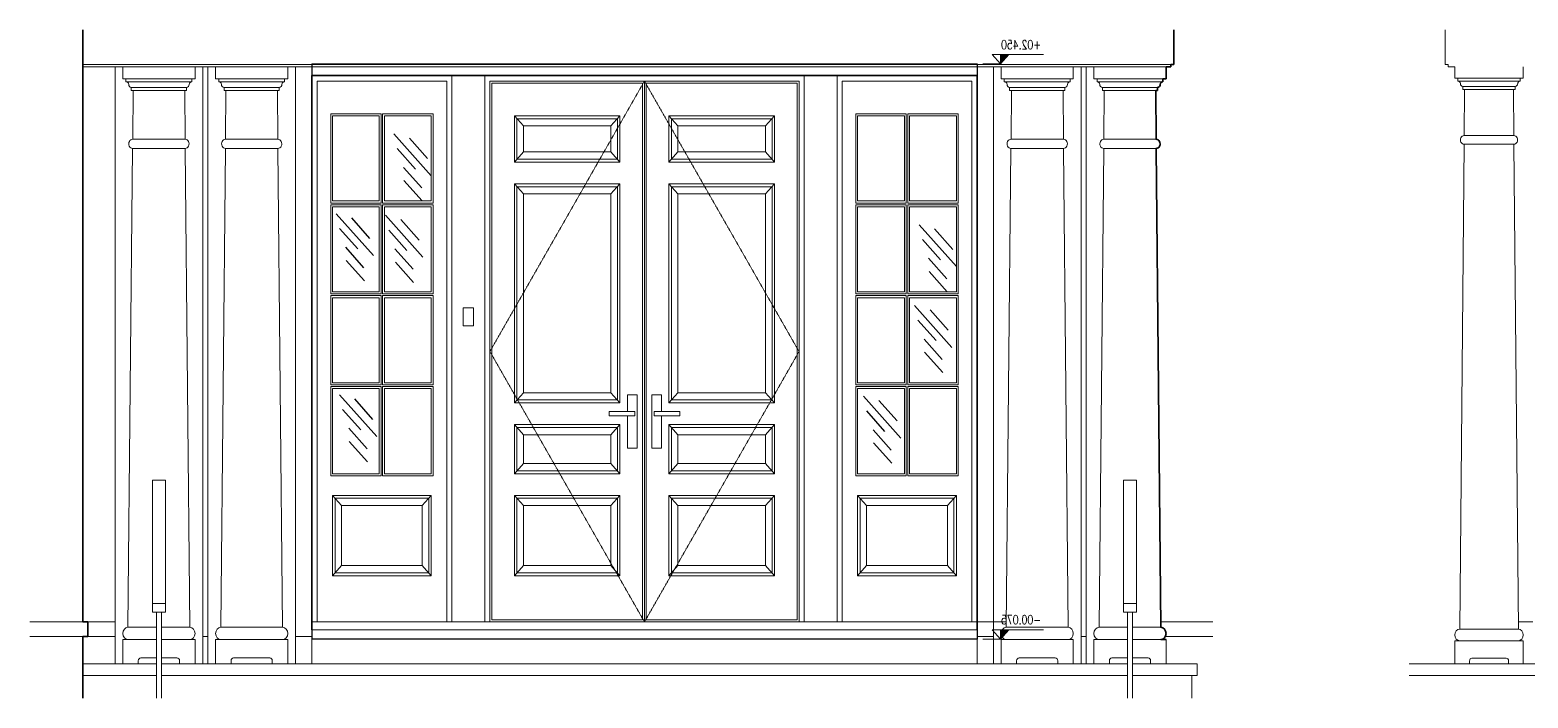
# Model space of a CAD drawing. Header units: inches. Extents: x -6116765 to 6074085, y -988255 to 3489801.
# Drawn here: x -5939779 to -4430883, y 1324238 to 1997199 of the extents above; entities that cross this region are included whole.
import ezdxf

# ---------------------------------------------------------------- set-up
doc = ezdxf.new("R2010")
doc.units = ezdxf.units.IN
doc.linetypes.add('HIDDEN', pattern=[0.375, 0.25, -0.125])
for name, color, linetype, lineweight in [('0_11mm_Line_Weight', 8, 'Continuous', 9), ('0_18mm_Line_Weight', 1, 'Continuous', 18), ('0_20mm_Line_Weight', 3, 'Continuous', 20), ('0_35mm_Line_Weight', 4, 'Continuous', 35), ('Dimensions_Levels', 30, 'Continuous', 18), ('Window_Pivot_Lines', 91, 'Continuous', 9)]:
    doc.layers.add(name, color=color, linetype=linetype, lineweight=lineweight)
for name, color, linetype in [('HATCH', 7, 'Continuous'), ('Structural_Concrete', 250, 'Continuous'), ('Wall', 7, 'Continuous')]:
    doc.layers.add(name, color=color, linetype=linetype)
doc.styles.add('0050_Notes', font='romans.shx', dxfattribs={"width": 0.75, "height": 100})

# ---------------------------------------------------------------- blocks, each defined once
blk = doc.blocks.new('A$C00BB6281')
at = {"layer": '0_11mm_Line_Weight'}
blk.add_lwpolyline([(35, 1300), (85, 1300), (85, 1380), (35, 1380)], close=True, dxfattribs=at)
blk = doc.blocks.new('A$C0F3E3609')
at = {"layer": 'HATCH', "color": 8}
for p, q in [((0, 110.9), (184, 294.9)), ((18.1, 186.5), (107.8, 276.3)), ((78.1, 140.3), (167.9, 230.1)), ((47.2, 57.8), (136.9, 147.6)), ((45.1, 0), (134.9, 89.8))]:
    blk.add_line(p, q, dxfattribs=at)
blk = doc.blocks.new('doors_windows_set')
at = {"layer": 'Dimensions_Levels'}
for points in [[(24292.3, 8556.3), (24292.3, 8597.2), (24251.4, 8597.2)], [(24292.3, 6031), (24292.3, 6071.9), (24251.4, 6071.9)]]:
    blk.add_hatch(color=256, dxfattribs=at).paths.add_polyline_path(points)
at = {"layer": '0_11mm_Line_Weight'}
for p, q in [((22100.2, 8554.6), (22100.2, 8705.6)), ((22085.3, 8544.4), (22085.3, 8554.6)), ((22085.3, 8554.6), (22100.2, 8554.6)), ((28816.8, 8554.6), (23452.8, 8554.6)), ((21715.4, 8493.6), (21715.4, 8544.4)), ((21715.4, 8493.6), (21729.8, 8493.6)), ((21729.8, 8480.9), (21729.8, 8493.6)), ((21729.8, 8493.6), (22038.4, 8493.6)), ((22052.8, 8493.6), (22038.4, 8493.6)), ((22038.4, 8480.9), (22038.4, 8493.6)), ((22052.8, 8544.4), (22085.3, 8544.4)), ((22052.8, 8493.6), (22052.8, 8544.2)), ((23816.7, 8491.3), (23491.4, 8491.3)), ((23870, 8544.4), (23870, 5921.9)), ((23895.4, 8544.4), (23895.4, 5921.9)), ((24273.9, 8491.3), (23948.6, 8491.3)), ((24327.2, 8544.4), (24327.2, 5921.9)), ((25098.5, 8506.3), (25098.5, 6106)), ((25260.3, 8506.3), (25260.3, 6106)), ((26835.1, 8506.3), (26835.1, 6106)), ((26996.8, 8506.3), (26996.8, 6106)), ((27768.2, 8544.4), (27768.2, 5921.9)), ((27821.5, 8491.3), (28146.7, 8491.3)), ((28200, 8544.4), (28200, 5921.9)), ((28225.4, 8544.4), (28225.4, 5921.9)), ((28278.7, 8491.3), (28603.9, 8491.3)), ((28657.2, 8544.4), (28657.2, 5921.9)), ((22038.4, 8480.9), (21729.8, 8480.9)), ((21754.9, 8444.8), (21754.9, 8457.5)), ((22013.3, 8457.5), (21754.9, 8457.5)), ((21754.9, 8444.8), (21763.6, 8444.8)), ((21761.4, 8241.7), (21763.6, 8444.8)), ((22004.6, 8444.8), (21763.6, 8444.8)), ((22006.8, 8241.7), (22004.6, 8444.8)), ((22013.3, 8444.8), (22004.6, 8444.8)), ((22013.3, 8444.8), (22013.3, 8457.5)), ((23491.4, 8477.9), (23816.7, 8477.9)), ((23517.9, 8453.2), (23790.2, 8453.2)), ((23527.1, 8439.8), (23781.1, 8439.8)), ((23948.6, 8477.9), (24273.9, 8477.9)), ((23975.1, 8453.2), (24247.4, 8453.2)), ((23984.3, 8439.8), (24238.3, 8439.8)), ((24433.5, 8480.9), (24433.5, 6106)), ((25073.1, 8480.9), (24433.8, 8480.9)), ((25073.1, 8480.9), (25073.1, 6106)), ((25285.5, 8480.9), (26809.7, 8480.9)), ((25285.7, 8480.9), (25285.7, 6106)), ((26047.7, 6106), (26047.7, 8480.9)), ((26809.7, 8480.9), (26809.7, 6106)), ((27022.2, 8480.9), (27022.2, 6106)), ((27022.2, 8480.9), (27661.5, 8480.9)), ((27661.9, 8480.9), (27661.9, 6106)), ((28146.7, 8477.9), (27821.5, 8477.9)), ((28120.3, 8453.2), (27848, 8453.2)), ((28111.1, 8439.8), (27857.1, 8439.8)), ((28603.9, 8477.9), (28278.7, 8477.9)), ((28577.5, 8453.2), (28305.2, 8453.2)), ((28568.3, 8439.8), (28314.3, 8439.8)), ((24509.9, 7954.6), (24509.9, 8328.5)), ((24509.9, 8328.5), (24740.6, 8328.5)), ((24740.6, 8328.5), (24740.6, 7954.6)), ((24766, 8328.5), (24766, 7954.6)), ((24996.8, 8328.5), (24766, 8328.5)), ((24996.8, 7954.6), (24996.8, 8328.5)), ((25927, 8328.5), (25406.2, 8328.5)), ((25406.2, 8328.5), (25406.2, 8125.3)), ((25450.6, 8284.1), (25406.2, 8328.5)), ((25914.3, 8315.8), (25418.9, 8315.8)), ((25418.9, 8315.8), (25418.9, 8138)), ((25882.6, 8284.1), (25927, 8328.5)), ((25914.3, 8138), (25914.3, 8315.8)), ((25927, 8125.3), (25927, 8328.5)), ((26168.3, 8125.3), (26168.3, 8328.5)), ((26168.3, 8328.5), (26689, 8328.5)), ((26212.8, 8284.1), (26168.3, 8328.5)), ((26181, 8138), (26181, 8315.8)), ((26181, 8315.8), (26676.3, 8315.8)), ((26644.6, 8284.1), (26689, 8328.5)), ((26676.3, 8315.8), (26676.3, 8138)), ((26689, 8328.5), (26689, 8125.3)), ((27098.6, 7954.6), (27098.6, 8328.5)), ((27098.6, 8328.5), (27329.4, 8328.5)), ((27329.4, 8328.5), (27329.4, 7954.6)), ((27354.8, 8328.5), (27354.8, 7954.6)), ((27585.5, 8328.5), (27354.8, 8328.5)), ((27585.5, 7954.6), (27585.5, 8328.5)), ((22006.8, 8241.7), (21761.4, 8241.7)), ((23524.7, 8225.9), (23783.4, 8225.9)), ((23981.9, 8225.9), (24240.6, 8225.9)), ((25882.6, 8284.1), (25450.6, 8284.1)), ((25450.6, 8284.1), (25450.6, 8169.8)), ((25882.6, 8169.8), (25882.6, 8284.1)), ((26212.8, 8169.8), (26212.8, 8284.1)), ((26212.8, 8284.1), (26644.6, 8284.1)), ((26644.6, 8284.1), (26644.6, 8169.8)), ((28113.4, 8225.9), (27854.8, 8225.9)), ((28570.6, 8225.9), (28312, 8225.9)), ((21739.3, 6074.2), (21761.2, 8203.7)), ((22007, 8203.7), (21761.2, 8203.7)), ((22028.8, 6074.2), (22007, 8203.7)), ((23524.5, 8185.7), (23783.6, 8185.7)), ((23981.7, 8185.7), (24240.8, 8185.7)), ((25450.6, 8169.8), (25406.2, 8125.3)), ((25450.6, 8169.8), (25882.6, 8169.8)), ((25927, 8125.3), (25882.6, 8169.8)), ((26168.3, 8125.3), (26212.8, 8169.8)), ((26644.6, 8169.8), (26212.8, 8169.8)), ((26644.6, 8169.8), (26689, 8125.3)), ((28113.6, 8185.7), (27854.6, 8185.7)), ((28570.8, 8185.7), (28311.8, 8185.7)), ((25406.2, 8125.3), (25927, 8125.3)), ((25418.9, 8138), (25914.3, 8138)), ((26689, 8125.3), (26168.3, 8125.3)), ((26676.3, 8138), (26181, 8138)), ((25406.2, 8030.1), (25406.2, 7068)), ((25927, 8030.1), (25406.2, 8030.1)), ((25450.6, 7985.6), (25406.2, 8030.1)), ((25882.6, 7985.6), (25927, 8030.1)), ((25927, 7068), (25927, 8030.1)), ((26168.3, 7068), (26168.3, 8030.1)), ((26168.3, 8030.1), (26689, 8030.1)), ((26212.8, 7985.6), (26168.3, 8030.1)), ((26644.6, 7985.6), (26689, 8030.1)), ((26689, 8030.1), (26689, 7068)), ((25418.9, 8017.4), (25418.9, 7080.7)), ((25914.3, 8017.4), (25418.9, 8017.4)), ((25450.6, 7985.6), (25450.6, 7112.5)), ((25882.6, 7985.6), (25450.6, 7985.6)), ((25882.6, 7112.5), (25882.6, 7985.6)), ((25914.3, 7080.7), (25914.3, 8017.4)), ((26181, 7080.7), (26181, 8017.4)), ((26181, 8017.4), (26676.3, 8017.4)), ((26212.8, 7112.5), (26212.8, 7985.6)), ((26212.8, 7985.6), (26644.6, 7985.6)), ((26644.6, 7985.6), (26644.6, 7112.5)), ((26676.3, 8017.4), (26676.3, 7080.7)), ((24740.6, 7954.6), (24509.9, 7954.6)), ((24509.9, 7555.4), (24509.9, 7929.2)), ((24509.9, 7929.2), (24740.6, 7929.2)), ((24740.6, 7929.2), (24740.6, 7555.4)), ((24766, 7954.6), (24996.8, 7954.6)), ((24766, 7929.2), (24766, 7555.4)), ((24996.8, 7929.2), (24766, 7929.2)), ((24996.8, 7555.4), (24996.8, 7929.2)), ((27329.4, 7954.6), (27098.6, 7954.6)), ((27098.6, 7555.4), (27098.6, 7929.2)), ((27098.6, 7929.2), (27329.4, 7929.2)), ((27329.4, 7929.2), (27329.4, 7555.4)), ((27354.8, 7954.6), (27585.5, 7954.6)), ((27354.8, 7929.2), (27354.8, 7555.4)), ((27585.5, 7929.2), (27354.8, 7929.2)), ((27585.5, 7555.4), (27585.5, 7929.2)), ((24740.6, 7555.4), (24509.9, 7555.4)), ((24509.9, 7156.1), (24509.9, 7530)), ((24509.9, 7530), (24740.6, 7530)), ((24740.6, 7530), (24740.6, 7156.1)), ((24766, 7555.4), (24996.8, 7555.4)), ((24766, 7530), (24766, 7156.1)), ((24996.8, 7530), (24766, 7530)), ((24996.8, 7156.1), (24996.8, 7530)), ((27329.4, 7555.4), (27098.6, 7555.4)), ((27098.6, 7156.1), (27098.6, 7530)), ((27098.6, 7530), (27329.4, 7530)), ((27329.4, 7530), (27329.4, 7156.1)), ((27354.8, 7555.4), (27585.5, 7555.4)), ((27354.8, 7530), (27354.8, 7156.1)), ((27585.5, 7530), (27354.8, 7530)), ((27585.5, 7156.1), (27585.5, 7530)), ((24740.6, 7156.1), (24509.9, 7156.1)), ((24509.9, 6756.9), (24509.9, 7130.7)), ((24509.9, 7130.7), (24740.6, 7130.7)), ((24740.6, 7130.7), (24740.6, 6756.9)), ((24766, 7156.1), (24996.8, 7156.1)), ((24766, 7130.7), (24766, 6756.9)), ((24996.8, 7130.7), (24766, 7130.7)), ((24996.8, 6756.9), (24996.8, 7130.7)), ((25450.6, 7112.5), (25406.2, 7068)), ((25450.6, 7112.5), (25882.6, 7112.5)), ((25927, 7068), (25882.6, 7112.5)), ((26168.3, 7068), (26212.8, 7112.5)), ((26644.6, 7112.5), (26212.8, 7112.5)), ((26644.6, 7112.5), (26689, 7068)), ((27329.4, 7156.1), (27098.6, 7156.1)), ((27098.6, 6756.9), (27098.6, 7130.7)), ((27098.6, 7130.7), (27329.4, 7130.7)), ((27329.4, 7130.7), (27329.4, 6756.9)), ((27354.8, 7156.1), (27585.5, 7156.1)), ((27354.8, 7130.7), (27354.8, 6756.9)), ((27585.5, 7130.7), (27354.8, 7130.7)), ((27585.5, 6756.9), (27585.5, 7130.7)), ((25406.2, 7068), (25927, 7068)), ((25418.9, 7080.7), (25914.3, 7080.7)), ((25964.1, 7104), (25964.1, 7029.9)), ((26012.1, 7104), (25964.1, 7104)), ((26012.1, 6869.1), (26012.1, 7104)), ((26083.3, 7104), (26131.3, 7104)), ((26083.3, 6869.1), (26083.3, 7104)), ((26131.3, 7104), (26131.3, 7029.9)), ((26689, 7068), (26168.3, 7068)), ((26676.3, 7080.7), (26181, 7080.7)), ((25927, 6972.8), (25406.2, 6972.8)), ((25406.2, 6972.8), (25406.2, 6756.9)), ((25450.6, 6928.3), (25406.2, 6972.8)), ((25873.1, 7010.9), (25873.1, 7029.9)), ((25873.1, 7029.9), (26000.1, 7029.9)), ((26000.1, 7010.9), (25873.1, 7010.9)), ((25882.6, 6928.3), (25927, 6972.8)), ((25927, 6756.9), (25927, 6972.8)), ((25964.1, 7010.9), (25964.1, 6869.1)), ((26000.1, 7029.9), (26000.1, 7010.9)), ((26095.3, 7029.9), (26095.3, 7010.9)), ((26222.3, 7029.9), (26095.3, 7029.9)), ((26095.3, 7010.9), (26222.3, 7010.9)), ((26131.3, 7010.9), (26131.3, 6869.1)), ((26168.3, 6756.9), (26168.3, 6972.8)), ((26168.3, 6972.8), (26689, 6972.8)), ((26212.8, 6928.3), (26168.3, 6972.8)), ((26222.3, 7010.9), (26222.3, 7029.9)), ((26644.6, 6928.3), (26689, 6972.8)), ((26689, 6972.8), (26689, 6756.9)), ((25914.3, 6960.1), (25418.9, 6960.1)), ((25418.9, 6960.1), (25418.9, 6769.6)), ((25882.6, 6928.3), (25450.6, 6928.3)), ((25450.6, 6928.3), (25450.6, 6801.3)), ((25882.6, 6801.3), (25882.6, 6928.3)), ((25914.3, 6769.6), (25914.3, 6960.1)), ((26181, 6769.6), (26181, 6960.1)), ((26181, 6960.1), (26676.3, 6960.1)), ((26212.8, 6801.3), (26212.8, 6928.3)), ((26212.8, 6928.3), (26644.6, 6928.3)), ((26644.6, 6928.3), (26644.6, 6801.3)), ((26676.3, 6960.1), (26676.3, 6769.6)), ((25964.1, 6869.1), (26012.1, 6869.1)), ((26131.3, 6869.1), (26083.3, 6869.1)), ((25450.6, 6801.3), (25406.2, 6756.9)), ((25450.6, 6801.3), (25882.6, 6801.3)), ((25927, 6756.9), (25882.6, 6801.3)), ((26168.3, 6756.9), (26212.8, 6801.3)), ((26644.6, 6801.3), (26212.8, 6801.3)), ((26644.6, 6801.3), (26689, 6756.9)), ((24740.6, 6756.9), (24509.9, 6756.9)), ((24766, 6756.9), (24996.8, 6756.9)), ((25406.2, 6756.9), (25927, 6756.9)), ((25418.9, 6769.6), (25914.3, 6769.6)), ((26689, 6756.9), (26168.3, 6756.9)), ((26676.3, 6769.6), (26181, 6769.6)), ((27329.4, 6756.9), (27098.6, 6756.9)), ((27354.8, 6756.9), (27585.5, 6756.9)), ((24509.9, 6309.2), (24509.9, 6661.6)), ((24509.9, 6661.6), (24996.8, 6661.6)), ((24554.3, 6617.2), (24509.9, 6661.6)), ((24522.6, 6321.9), (24522.6, 6648.9)), ((24522.6, 6648.9), (24984.1, 6648.9)), ((24996.8, 6661.6), (24952.3, 6617.2)), ((24984.1, 6648.9), (24984.1, 6321.9)), ((24996.8, 6661.6), (24996.8, 6309.2)), ((25406.2, 6309.2), (25406.2, 6661.6)), ((25406.2, 6661.6), (25927, 6661.6)), ((25450.6, 6617.2), (25406.2, 6661.6)), ((25418.9, 6321.9), (25418.9, 6648.9)), ((25418.9, 6648.9), (25914.3, 6648.9)), ((25927, 6661.6), (25882.6, 6617.2)), ((25914.3, 6648.9), (25914.3, 6321.9)), ((25927, 6661.6), (25927, 6309.2)), ((26168.3, 6661.6), (26168.3, 6309.2)), ((26689, 6661.6), (26168.3, 6661.6)), ((26168.3, 6661.6), (26212.8, 6617.2)), ((26181, 6648.9), (26181, 6321.9)), ((26676.3, 6648.9), (26181, 6648.9)), ((26644.6, 6617.2), (26689, 6661.6)), ((26676.3, 6321.9), (26676.3, 6648.9)), ((26689, 6309.2), (26689, 6661.6)), ((27098.6, 6661.6), (27098.6, 6309.2)), ((27585.5, 6661.6), (27098.6, 6661.6)), ((27098.6, 6661.6), (27143.1, 6617.2)), ((27111.3, 6648.9), (27111.3, 6321.9)), ((27572.8, 6648.9), (27111.3, 6648.9)), ((27541.1, 6617.2), (27585.5, 6661.6)), ((27572.8, 6321.9), (27572.8, 6648.9)), ((27585.5, 6309.2), (27585.5, 6661.6)), ((24554.3, 6353.7), (24554.3, 6617.2)), ((24554.3, 6617.2), (24952.3, 6617.2)), ((24952.3, 6617.2), (24952.3, 6353.7)), ((25450.6, 6353.7), (25450.6, 6617.2)), ((25450.6, 6617.2), (25882.6, 6617.2)), ((25882.6, 6617.2), (25882.6, 6353.7)), ((26212.8, 6617.2), (26212.8, 6353.7)), ((26644.6, 6617.2), (26212.8, 6617.2)), ((26644.6, 6353.7), (26644.6, 6617.2)), ((27143.1, 6617.2), (27143.1, 6353.7)), ((27541.1, 6617.2), (27143.1, 6617.2)), ((27541.1, 6353.7), (27541.1, 6617.2)), ((24554.3, 6353.7), (24509.9, 6309.2)), ((24984.1, 6321.9), (24522.6, 6321.9)), ((24952.3, 6353.7), (24554.3, 6353.7)), ((24952.3, 6353.7), (24996.8, 6309.2)), ((25450.6, 6353.7), (25406.2, 6309.2)), ((25914.3, 6321.9), (25418.9, 6321.9)), ((25882.6, 6353.7), (25450.6, 6353.7)), ((25882.6, 6353.7), (25927, 6309.2)), ((26212.8, 6353.7), (26168.3, 6309.2)), ((26181, 6321.9), (26676.3, 6321.9)), ((26212.8, 6353.7), (26644.6, 6353.7)), ((26644.6, 6353.7), (26689, 6309.2)), ((27143.1, 6353.7), (27098.6, 6309.2)), ((27111.3, 6321.9), (27572.8, 6321.9)), ((27143.1, 6353.7), (27541.1, 6353.7)), ((27541.1, 6353.7), (27585.5, 6309.2)), ((24996.8, 6309.2), (24509.9, 6309.2)), ((25927, 6309.2), (25406.2, 6309.2)), ((26168.3, 6309.2), (26689, 6309.2)), ((27098.6, 6309.2), (27585.5, 6309.2)), ((21668.2, 6106), (21739.7, 6106)), ((22028.8, 6074.2), (21739.3, 6074.2)), ((21739.5, 6023.4), (21715.4, 6023.4)), ((21715.4, 6023.4), (21715.4, 5921.9)), ((21739.5, 6023.4), (21739.5, 6023.4)), ((22028.7, 6023.4), (21739.5, 6023.4)), ((22028.7, 6023.4), (22052.8, 6023.4)), ((22028.7, 6023.4), (22028.7, 6023.4)), ((22052.8, 6023.4), (22052.8, 5921.9)), ((21787.7, 5934.5), (21787.7, 5921.9)), ((21968.4, 5947.2), (21799.7, 5947.2)), ((21980.5, 5934.5), (21980.5, 5921.9))]:
    blk.add_line(p, q, dxfattribs=at)
for points in [[(25294.7, 6115), (26038.7, 6115), (26038.7, 8471.9), (25294.7, 8471.9)], [(26047.7, 6106), (26809.7, 6106), (26809.7, 8480.9), (26047.7, 8480.9)], [(26056.7, 6115), (26800.7, 6115), (26800.7, 8471.9), (26056.7, 8471.9)], [(24500.9, 7945.6), (24749.6, 7945.6), (24749.6, 8337.5), (24500.9, 8337.5)], [(24509.9, 7954.6), (24740.6, 7954.6), (24740.6, 8328.5), (24509.9, 8328.5)], [(24757, 7945.6), (25005.8, 7945.6), (25005.8, 8337.5), (24757, 8337.5)], [(24766, 7954.6), (24996.8, 7954.6), (24996.8, 8328.5), (24766, 8328.5)], [(27089.6, 7945.6), (27338.4, 7945.6), (27338.4, 8337.5), (27089.6, 8337.5)], [(27098.6, 7954.6), (27329.4, 7954.6), (27329.4, 8328.5), (27098.6, 8328.5)], [(27345.8, 7945.6), (27594.5, 7945.6), (27594.5, 8337.5), (27345.8, 8337.5)], [(27354.8, 7954.6), (27585.5, 7954.6), (27585.5, 8328.5), (27354.8, 8328.5)], [(24500.9, 7546.4), (24749.6, 7546.4), (24749.6, 7938.2), (24500.9, 7938.2)], [(24509.9, 7555.4), (24740.6, 7555.4), (24740.6, 7929.2), (24509.9, 7929.2)], [(24757, 7546.4), (25005.8, 7546.4), (25005.8, 7938.2), (24757, 7938.2)], [(24766, 7555.4), (24996.8, 7555.4), (24996.8, 7929.2), (24766, 7929.2)], [(27089.6, 7546.4), (27338.4, 7546.4), (27338.4, 7938.2), (27089.6, 7938.2)], [(27098.6, 7555.4), (27329.4, 7555.4), (27329.4, 7929.2), (27098.6, 7929.2)], [(27345.8, 7546.4), (27594.5, 7546.4), (27594.5, 7938.2), (27345.8, 7938.2)], [(27354.8, 7555.4), (27585.5, 7555.4), (27585.5, 7929.2), (27354.8, 7929.2)], [(24500.9, 7147.1), (24749.6, 7147.1), (24749.6, 7539), (24500.9, 7539)], [(24509.9, 7156.1), (24740.6, 7156.1), (24740.6, 7530), (24509.9, 7530)], [(24757, 7147.1), (25005.8, 7147.1), (25005.8, 7539), (24757, 7539)], [(24766, 7156.1), (24996.8, 7156.1), (24996.8, 7530), (24766, 7530)], [(27089.6, 7147.1), (27338.4, 7147.1), (27338.4, 7539), (27089.6, 7539)], [(27098.6, 7156.1), (27329.4, 7156.1), (27329.4, 7530), (27098.6, 7530)], [(27345.8, 7147.1), (27594.5, 7147.1), (27594.5, 7539), (27345.8, 7539)], [(27354.8, 7156.1), (27585.5, 7156.1), (27585.5, 7530), (27354.8, 7530)], [(24500.9, 6747.9), (24749.6, 6747.9), (24749.6, 7139.7), (24500.9, 7139.7)], [(24509.9, 6756.9), (24740.6, 6756.9), (24740.6, 7130.7), (24509.9, 7130.7)], [(24757, 6747.9), (25005.8, 6747.9), (25005.8, 7139.7), (24757, 7139.7)], [(24766, 6756.9), (24996.8, 6756.9), (24996.8, 7130.7), (24766, 7130.7)], [(27089.6, 6747.9), (27338.4, 6747.9), (27338.4, 7139.7), (27089.6, 7139.7)], [(27098.6, 6756.9), (27329.4, 6756.9), (27329.4, 7130.7), (27098.6, 7130.7)], [(27345.8, 6747.9), (27594.5, 6747.9), (27594.5, 7139.7), (27345.8, 7139.7)], [(27354.8, 6756.9), (27585.5, 6756.9), (27585.5, 7130.7), (27354.8, 7130.7)]]:
    blk.add_lwpolyline(points, close=True, dxfattribs=at)
at = {"layer": '0_11mm_Line_Weight', "extrusion": (0, 0, -1)}
for centre, major_axis, start_param, end_param in [((21730.1, 8467), (0, 13.9), -0.021481, 1.330766), ((21754.6, 8469.8), (0, 12.4), 3.114729, 4.751329), ((22013.6, 8469.8), (0, 12.4), 1.531856, 3.168456), ((22038.1, 8467), (0, 13.9), -1.330766, 0.021481), ((21761.3, 8222.7), (0, 19), 3.146819, 6.288877), ((22006.9, 8222.7), (0, 19), -0.005691, 3.136367), ((21739.5, 6048.8), (0, 25.4), 3.141593, 6.277435), ((22028.7, 6048.8), (0, 25.4), 0.005751, 3.141593), ((21799.7, 5934.5), (0, 12.7), 4.712389, 6.283185), ((21968.4, 5934.5), (0, 12.7), 0, 1.570796)]:
    blk.add_ellipse(centre, major_axis=major_axis, ratio=0.949002, start_param=start_param, end_param=end_param, dxfattribs=at)
at = {"layer": '0_18mm_Line_Weight'}
for p, q in [((28816.8, 8544.4), (23476.3, 8544.4)), ((23831.9, 8491.3), (23816.7, 8491.3)), ((23816.7, 8477.9), (23816.7, 8491.3)), ((23831.9, 8491.3), (23831.9, 8544.8)), ((23933.5, 8491.3), (23933.5, 8544.6)), ((23933.5, 8491.3), (23948.6, 8491.3)), ((23948.6, 8477.9), (23948.6, 8491.3)), ((24289.1, 8491.3), (24273.9, 8491.3)), ((24273.9, 8477.9), (24273.9, 8491.3)), ((24289.1, 8491.3), (24289.1, 8544.8)), ((27806.3, 8491.3), (27806.3, 8544.8)), ((27806.3, 8491.3), (27821.5, 8491.3)), ((27821.5, 8477.9), (27821.5, 8491.3)), ((28161.9, 8491.3), (28146.7, 8491.3)), ((28146.7, 8477.9), (28146.7, 8491.3)), ((28161.9, 8491.3), (28161.9, 8544.6)), ((28263.5, 8491.3), (28263.5, 8544.8)), ((28263.5, 8491.3), (28278.7, 8491.3)), ((28278.7, 8477.9), (28278.7, 8491.3)), ((28619.1, 8491.3), (28603.9, 8491.3)), ((28603.9, 8477.9), (28603.9, 8491.3)), ((28619.1, 8491.3), (28619.1, 8544.6)), ((23783.4, 8225.9), (23781.1, 8439.8)), ((23790.2, 8439.8), (23781.1, 8439.8)), ((23790.2, 8439.8), (23790.2, 8453.2)), ((23975.1, 8439.8), (23975.1, 8453.2)), ((23975.1, 8439.8), (23984.3, 8439.8)), ((23981.9, 8225.9), (23984.3, 8439.8)), ((24240.6, 8225.9), (24238.3, 8439.8)), ((24247.4, 8439.8), (24238.3, 8439.8)), ((24247.4, 8439.8), (24247.4, 8453.2)), ((27848, 8439.8), (27848, 8453.2)), ((27848, 8439.8), (27857.1, 8439.8)), ((27854.8, 8225.9), (27857.1, 8439.8)), ((28113.4, 8225.9), (28111.1, 8439.8)), ((28120.3, 8439.8), (28111.1, 8439.8)), ((28120.3, 8439.8), (28120.3, 8453.2)), ((28305.2, 8439.8), (28305.2, 8453.2)), ((28305.2, 8439.8), (28314.3, 8439.8)), ((28312, 8225.9), (28314.3, 8439.8)), ((28570.6, 8225.9), (28568.3, 8439.8)), ((28577.5, 8439.8), (28568.3, 8439.8)), ((28577.5, 8439.8), (28577.5, 8453.2)), ((23806.6, 6082.4), (23783.6, 8185.7)), ((23958.7, 6082.4), (23981.7, 8185.7)), ((24263.8, 6082.4), (24240.8, 8185.7)), ((27831.6, 6082.4), (27854.6, 8185.7)), ((28136.7, 6082.4), (28113.6, 8185.7)), ((28288.8, 6082.4), (28311.8, 8185.7)), ((28593.9, 6082.4), (28570.8, 8185.7)), ((24407.9, 6071.1), (24407.9, 5921.9)), ((27687.3, 6071.1), (27687.3, 5921.9)), ((28791.4, 6106), (28657.2, 6106)), ((29077.1, 6106), (28816.8, 6106)), ((23895.2, 6042.5), (23870, 6042.5)), ((24407.9, 6042.5), (24327.2, 6042.5)), ((27768.2, 6042.5), (27687.3, 6042.5)), ((28200.2, 6042.5), (28225.4, 6042.5)), ((28791.4, 6042.5), (28657.2, 6042.5)), ((29077.1, 6042.5), (28816.8, 6042.5)), ((22277.4, 5871.1), (19527.4, 5871.1)), ((23349.1, 5871.1), (23641.4, 5871.1)), ((23666.8, 5871.1), (26047.7, 5871.1)), ((28428.6, 5871.1), (26047.7, 5871.1)), ((28816.8, 5871.1), (28454, 5871.1))]:
    blk.add_line(p, q, dxfattribs=at)
for centre, major_axis, start_param, end_param in [((23790.5, 8466.2), (0, 13), 3.114729, 4.751329), ((23816.4, 8463.3), (0, 14.6), -0.021481, 1.330766), ((23948.9, 8463.3), (0, 14.6), -1.330766, 0.021481), ((23974.8, 8466.2), (0, 13), 1.531856, 3.168456), ((24247.7, 8466.2), (0, 13), 3.114729, 4.751329), ((24273.6, 8463.3), (0, 14.6), -0.021481, 1.330766), ((23783.5, 8205.8), (0, 20.1), 3.146819, 6.288877), ((23981.8, 8205.8), (0, 20.1), -0.005691, 3.136367), ((24240.7, 8205.8), (0, 20.1), 3.146819, 6.288877)]:
    blk.add_ellipse(centre, major_axis=major_axis, ratio=0.949002, start_param=start_param, end_param=end_param, dxfattribs=at)
at = {"layer": '0_18mm_Line_Weight', "extrusion": (0, 0, -1)}
for centre, major_axis, start_param, end_param in [((27821.8, 8463.3), (0, 14.6), -0.021481, 1.330766), ((27847.6, 8466.2), (0, 13), 3.114729, 4.751329), ((28120.6, 8466.2), (0, 13), 1.531856, 3.168456), ((28146.4, 8463.3), (0, 14.6), -1.330766, 0.021481), ((28279, 8463.3), (0, 14.6), -0.021481, 1.330766), ((28304.8, 8466.2), (0, 13), 3.114729, 4.751329), ((28577.8, 8466.2), (0, 13), 1.531856, 3.168456), ((28603.6, 8463.3), (0, 14.6), -1.330766, 0.021481), ((27854.7, 8205.8), (0, 20.1), 3.146819, 6.288877), ((28113.5, 8205.8), (0, 20.1), -0.005691, 3.136367), ((28311.9, 8205.8), (0, 20.1), 3.146819, 6.288877), ((28570.7, 8205.8), (0, 20.1), -0.005691, 3.136367)]:
    blk.add_ellipse(centre, major_axis=major_axis, ratio=0.949002, start_param=start_param, end_param=end_param, dxfattribs=at)
at = {"layer": '0_20mm_Line_Weight'}
for p, q in [((23622.3, 6187.3), (23622.3, 6728.3)), ((23685.8, 6728.3), (23622.3, 6728.3)), ((23685.8, 6187.3), (23685.8, 6728.3)), ((28409.6, 6187.3), (28409.6, 6728.3)), ((28409.6, 6728.3), (28473.1, 6728.3)), ((28473.1, 6187.3), (28473.1, 6728.3)), ((23622.3, 6187.3), (23622.3, 6149.2)), ((23685.8, 6187.3), (23622.3, 6187.3)), ((23685.8, 6149.2), (23685.8, 6187.3)), ((28409.6, 6187.3), (28473.1, 6187.3)), ((28409.6, 6149.2), (28409.6, 6187.3)), ((28473.1, 6187.3), (28473.1, 6149.2)), ((23622.3, 6149.2), (23685.8, 6149.2)), ((23641.4, 5771.8), (23641.4, 6149.2)), ((23666.8, 5771.8), (23666.8, 6149.2)), ((28473.1, 6149.2), (28409.6, 6149.2)), ((28428.6, 5771.8), (28428.6, 6149.2)), ((28454, 5771.8), (28454, 6149.2)), ((23501.8, 6106), (23245, 6106)), ((23501.5, 6082.4), (23641.4, 6082.4)), ((23666.8, 6082.4), (23806.6, 6082.4)), ((23958.7, 6082.4), (24263.8, 6082.4)), ((24408.1, 6106), (24263.5, 6106)), ((24408.1, 6106), (27687.3, 6106)), ((24408.1, 6071.1), (26047.7, 6071.1)), ((26047.7, 6071.1), (27687.3, 6071.1)), ((28136.7, 6082.4), (27831.6, 6082.4)), ((28428.6, 6082.4), (28288.8, 6082.4)), ((28593.9, 6082.4), (28454, 6082.4)), ((23479.5, 6042.5), (23245, 6042.5)), ((23476.3, 6028.9), (23476.3, 5921.9)), ((23501.7, 6028.9), (23641.4, 6028.9)), ((23666.8, 6028.9), (23806.5, 6028.9)), ((23806.5, 6028.9), (23831.9, 6028.9)), ((23806.5, 6028.9), (23806.5, 6028.9)), ((23831.9, 6028.9), (23831.9, 5921.9)), ((23958.9, 6028.9), (23933.5, 6028.9)), ((23933.5, 6028.9), (23933.5, 5921.9)), ((23958.8, 6028.9), (23958.8, 6028.9)), ((23958.9, 6028.9), (24263.7, 6028.9)), ((24263.7, 6028.9), (24289.1, 6028.9)), ((24263.7, 6028.9), (24263.7, 6028.9)), ((24289.1, 6028.9), (24289.1, 5921.9)), ((27831.7, 6028.9), (27806.3, 6028.9)), ((27806.3, 6028.9), (27806.3, 5921.9)), ((27831.7, 6028.9), (27831.7, 6028.9)), ((28136.5, 6028.9), (27831.7, 6028.9)), ((28136.5, 6028.9), (28161.9, 6028.9)), ((28136.5, 6028.9), (28136.5, 6028.9)), ((28161.9, 6028.9), (28161.9, 5921.9)), ((28288.9, 6028.9), (28263.5, 6028.9)), ((28263.5, 6028.9), (28263.5, 5921.9)), ((28288.9, 6028.9), (28288.9, 6028.9)), ((28428.6, 6028.9), (28288.9, 6028.9)), ((28593.7, 6028.9), (28454, 6028.9)), ((28593.7, 6028.9), (28619.1, 6028.9)), ((28593.7, 6028.9), (28593.7, 6028.9)), ((28619.1, 6028.9), (28619.1, 5921.9)), ((19527.4, 5921.9), (22277.4, 5921.9)), ((23323.7, 5921.9), (23323.7, 5871.1)), ((23323.7, 5921.9), (23641.4, 5921.9)), ((23552.5, 5935.2), (23552.5, 5921.9)), ((23565.2, 5948.6), (23641.4, 5948.6)), ((23666.8, 5948.6), (23743, 5948.6)), ((23666.8, 5921.9), (26047.7, 5921.9)), ((23755.7, 5935.2), (23755.7, 5921.9)), ((24009.7, 5935.2), (24009.7, 5921.9)), ((24022.4, 5948.6), (24200.2, 5948.6)), ((24212.9, 5935.2), (24212.9, 5921.9)), ((28428.6, 5921.9), (26047.7, 5921.9)), ((27882.5, 5935.2), (27882.5, 5921.9)), ((28073, 5948.6), (27895.2, 5948.6)), ((28085.7, 5935.2), (28085.7, 5921.9)), ((28339.7, 5935.2), (28339.7, 5921.9)), ((28428.6, 5948.6), (28352.4, 5948.6)), ((28530.2, 5948.6), (28454, 5948.6)), ((28816.8, 5921.9), (28454, 5921.9)), ((28542.9, 5935.2), (28542.9, 5921.9)), ((23323.7, 5871.1), (23349.1, 5871.1)), ((23349.1, 5871.1), (23349.1, 5771.8))]:
    blk.add_line(p, q, dxfattribs=at)
for centre, major_axis, start_param, end_param in [((23806.5, 6055.7), (0, 26.8), 3.141593, 6.277435), ((23958.9, 6055.7), (0, 26.8), 0.005751, 3.141593), ((24263.7, 6055.7), (0, 26.8), 3.141593, 6.277435), ((23565.2, 5935.2), (0, 13.4), 0, 1.570796), ((23743, 5935.2), (0, 13.4), -1.570796, 0), ((24022.4, 5935.2), (0, 13.4), 0, 1.570796), ((24200.2, 5935.2), (0, 13.4), -1.570796, 0)]:
    blk.add_ellipse(centre, major_axis=major_axis, ratio=0.949002, start_param=start_param, end_param=end_param, dxfattribs=at)
at = {"layer": '0_20mm_Line_Weight', "extrusion": (0, 0, -1)}
for centre, major_axis, start_param, end_param in [((27831.7, 6055.7), (0, 26.8), 3.141593, 6.277435), ((28136.5, 6055.7), (0, 26.8), 0.005751, 3.141593), ((28288.9, 6055.7), (0, 26.8), 3.141593, 6.277435), ((28593.7, 6055.7), (0, 26.8), 0.005751, 3.141593), ((27895.2, 5935.2), (0, 13.4), -1.570796, 0), ((28073, 5935.2), (0, 13.4), 0, 1.570796), ((28352.4, 5935.2), (0, 13.4), -1.570796, 0), ((28530.2, 5935.2), (0, 13.4), 0, 1.570796)]:
    blk.add_ellipse(centre, major_axis=major_axis, ratio=0.949002, start_param=start_param, end_param=end_param, dxfattribs=at)
at = {"layer": '0_35mm_Line_Weight'}
for p, q in [((23438, 8554.6), (23438, 8705.6)), ((28816.8, 8705.6), (28816.8, 6106)), ((23452.8, 8554.6), (23438, 8554.6)), ((23452.8, 8544.4), (23452.8, 8554.6)), ((23476.3, 8544.4), (23452.8, 8544.4)), ((23476.3, 8491.3), (23476.3, 8544.6)), ((23476.3, 8491.3), (23491.4, 8491.3)), ((23491.4, 8477.9), (23491.4, 8491.3)), ((24408.1, 8506.3), (24408.1, 6071.1)), ((27687.3, 8506.3), (24408.1, 8506.3)), ((27687.3, 6071.1), (27687.3, 8506.3)), ((23517.9, 8439.8), (23517.9, 8453.2)), ((23517.9, 8439.8), (23527.1, 8439.8)), ((23524.7, 8225.9), (23527.1, 8439.8)), ((23501.5, 6082.4), (23524.5, 8185.7)), ((23501.7, 6028.9), (23476.3, 6028.9)), ((23501.6, 6028.9), (23501.6, 6028.9)), ((28816.8, 6042.5), (28816.8, 5771.8))]:
    blk.add_line(p, q, dxfattribs=at)
blk.add_lwpolyline([(28816.8, 6106), (28791.4, 6106), (28791.4, 6042.5), (28816.8, 6042.5)], dxfattribs=at)
for centre, major_axis, start_param, end_param in [((23491.7, 8463.3), (0, 14.6), -1.330766, 0.021481), ((23517.6, 8466.2), (0, 13), 1.531856, 3.168456), ((23524.6, 8205.8), (0, 20.1), -0.005691, 3.136367), ((23501.7, 6055.7), (0, 26.8), 0.005751, 3.141593)]:
    blk.add_ellipse(centre, major_axis=major_axis, ratio=0.949002, start_param=start_param, end_param=end_param, dxfattribs=at)
at = {"layer": 'Dimensions_Levels'}
for p, q in [((24333.3, 8597.2), (24080.3, 8597.2)), ((24292.3, 8556.3), (24251.4, 8597.2)), ((24292.3, 8556.3), (24333.3, 8597.2)), ((24292.3, 8556.3), (24292.3, 8597.2)), ((24379.3, 8556.3), (24292.3, 8556.3)), ((24333.3, 6071.9), (24080.3, 6071.9)), ((24292.3, 6031), (24251.4, 6071.9)), ((24292.3, 6031), (24333.3, 6071.9)), ((24292.3, 6031), (24292.3, 6071.9)), ((24379.3, 6031), (24292.3, 6031))]:
    blk.add_line(p, q, dxfattribs=at)
at = {"layer": 'HATCH', "color": 8}
for p, q in [((24509.9, 7666.3), (24693.8, 7850.3)), ((24527.9, 7741.9), (24617.7, 7831.7)), ((24588, 7695.7), (24677.8, 7785.5)), ((24557, 7613.2), (24646.8, 7702.9)), ((24555, 7555.4), (24644.7, 7645.2))]:
    blk.add_line(p, q, dxfattribs=at)
at = {"layer": 'Structural_Concrete', "color": 2, "linetype": 'HIDDEN', "ltscale": 10}
for p, q in [((27687.3, 8556.3), (24408.1, 8556.3)), ((24408.1, 8556.3), (24408.1, 6031)), ((27687.3, 8556.3), (27687.3, 6031)), ((24408.1, 6031), (27687.3, 6031))]:
    blk.add_line(p, q, dxfattribs=at)
at = {"layer": 'Window_Pivot_Lines', "color": 9, "linetype": 'HIDDEN', "ltscale": 10}
for points in [[(26047.7, 8480.9), (25285.7, 7293.5), (26047.7, 6106)], [(26047.7, 8480.9), (26809.7, 7293.5), (26047.7, 6106)]]:
    blk.add_lwpolyline(points, dxfattribs=at)
at = {"layer": '0_11mm_Line_Weight'}
for name, p in [('A$C0F3E3609', (27098.6, 7954.6)), ('A$C0F3E3609', (27383.2, 7603.8)), ('A$C0F3E3609', (27140.7, 7596.7)), ('A$C0F3E3609', (24532.2, 7200.9)), ('A$C00BB6281', (26856, 6106)), ('A$C0F3E3609', (24783.8, 6802.7)), ('A$C0F3E3609', (27367.9, 6809.1))]:
    blk.add_blockref(name, p, dxfattribs=at)
at = {"layer": 'Dimensions_Levels', "color": 2, "char_height": 40, "width": 326.002, "attachment_point": 1, "style": '0050_Notes'}
for s, insert in [('+02.450', (24093.4, 8661.2)), ('-00.075', (24093.4, 6135.9))]:
    blk.add_mtext(s, dxfattribs=dict(at, insert=insert))

msp = doc.modelspace()

# ---------------------------------------------------------------- block references
at = {"layer": 'Wall', "xscale": -204.3088964924482, "yscale": 229.3845259082618, "zscale": 204.3088964924482}
msp.add_blockref('doors_windows_set', (936.069, 266.519), dxfattribs=at)

doc.saveas('drawing.dxf')
